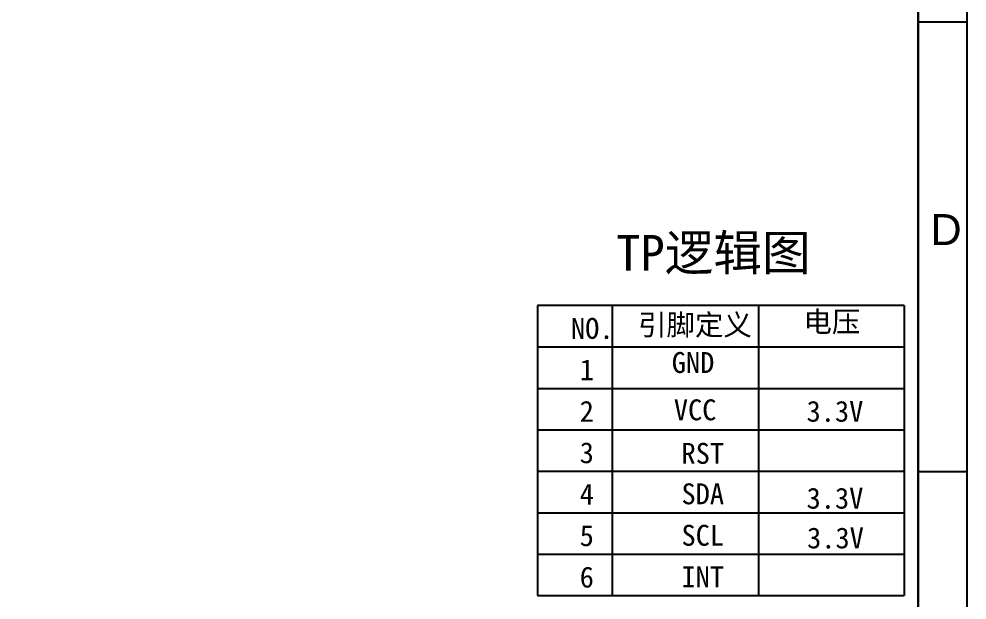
# Model space of a CAD drawing. Header units: millimetres. Extents: x 20905 to 43117, y -15595 to -5301.
# Drawn here: x 21610 to 21879.7, y -15315.8 to -15150.6 of the extents above; entities that cross this region are included whole.
import ezdxf

# ---------------------------------------------------------------- set-up
doc = ezdxf.new("R2010")
doc.units = ezdxf.units.MM
doc.header["$LTSCALE"] = 0.2
for name, color, linetype in [('DIM', 4, 'Continuous'), ('Empty_Lay', 7, 'Continuous'), ('图形外框', 7, 'Continuous')]:
    doc.layers.add(name, color=color, linetype=linetype)
doc.styles.get("Standard").update_dxf_attribs({"font": 'simhei.ttf'})
doc.styles.add('宋体', font='arial.ttf')

msp = doc.modelspace()

# ---------------------------------------------------------------- linework, layer by layer
msp.add_line((21865.8695, -14812.9289), (21865.8695, -15317.7209))
at = {"layer": 'Empty_Lay', "color": 2}
for p, q in [((21861.8329, -15232.0373), (21757.5573, -15232.0373)), ((21757.5573, -15232.0373), (21757.5573, -15314.5528)), ((21778.7475, -15232.0373), (21778.7475, -15314.5528)), ((21820.3656, -15232.0373), (21820.3656, -15314.5528)), ((21861.8329, -15232.0373), (21861.8329, -15314.5528)), ((21757.5573, -15243.8252), (21861.8329, -15243.8252)), ((21757.5573, -15255.6131), (21861.8329, -15255.6131)), ((21757.5573, -15267.4011), (21861.8329, -15267.4011)), ((21757.5573, -15279.189), (21861.8329, -15279.189)), ((21757.5573, -15290.9769), (21861.8329, -15290.9769)), ((21757.5573, -15302.7649), (21861.8329, -15302.7649)), ((21757.5573, -15314.5528), (21861.8329, -15314.5528))]:
    msp.add_line(p, q, dxfattribs=at)
at = {"layer": '图形外框'}
for points in [[(20905.4791, -14753.119), (20905.4791, -15421.9241), (21879.7395, -15421.9241), (21879.7395, -14753.119)], [(20919.3459, -14767.1991), (20919.3459, -15407.844), (21865.8727, -15407.844), (21865.8727, -14767.1991)]]:
    msp.add_lwpolyline(points, close=True, dxfattribs=at)
for points in [[(21879.7395, -15151.4522), (21865.8727, -15151.4522)], [(21879.7395, -15279.363), (21865.8727, -15279.363)]]:
    msp.add_lwpolyline(points, dxfattribs=at)

# ---------------------------------------------------------------- texts
at = {"layer": 'DIM', "color": 3, "insert": (21779.9394, -15211.9717), "char_height": 10.138288, "width": 207.930987, "attachment_point": 1, "style": '宋体'}
msp.add_mtext('{\\fSimHei|b0|i0|c134|p2;TP逻辑图}', dxfattribs=at)
at = {"layer": 'Empty_Lay', "color": 2, "char_height": 5.94, "attachment_point": 1}
for s, insert, width in [('引脚定义', (21786.1313, -15234.5748), 48.762527), ('电压', (21833.1784, -15233.6755), 48.762527), ('NO.', (21767.0501, -15235.5898), 20.017782), ('1', (21769.5376, -15247.3679), 20.017782), ('GND', (21795.7282, -15245.2901), 20.017782), ('2', (21769.5376, -15259.1558), 20.017782), ('VCC', (21796.3201, -15258.7472), 20.017782), ('3.3V', (21834.0774, -15259.1558), 21.885007), ('3', (21769.5376, -15270.9437), 20.017782), ('RST', (21798.5008, -15271.1239), 20.017782), ('SDA', (21798.5008, -15282.6318), 20.017782), ('4', (21769.5376, -15282.7317), 20.017782), ('3.3V', (21834.0862, -15283.8737), 21.885007), ('5', (21769.5376, -15294.5196), 20.017782), ('SCL', (21798.5008, -15294.4198), 20.017782), ('3.3V', (21834.2232, -15295.172), 21.885007), ('6', (21769.5376, -15306.3075), 20.017782), ('INT', (21798.5008, -15306.2077), 20.017782)]:
    msp.add_mtext(s, dxfattribs=dict(at, insert=insert, width=width))
at = {"layer": '图形外框', "style": '宋体'}
msp.add_text('D', height=8.8001, dxfattribs=at).set_placement((21869.3394, -15214.8548))

doc.saveas('drawing.dxf')
